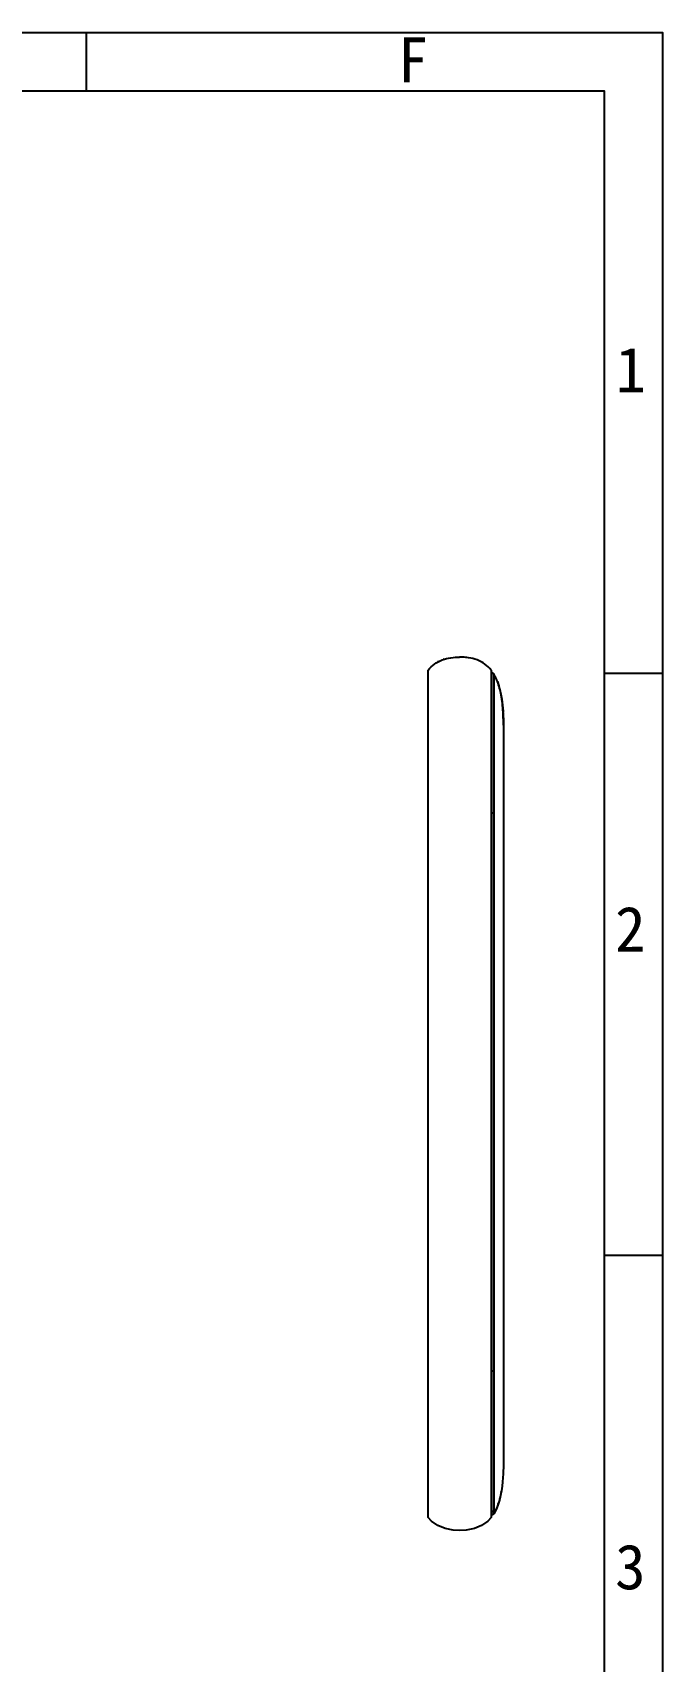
# Model space of a CAD drawing. Header units: millimetres. Extents: x 1791 to 2848, y -3889 to -2778.
# Drawn here: x 2373.9 to 2503.8, y -3720.4 to -3384.7 of the extents above; entities that cross this region are included whole.
import ezdxf

# ---------------------------------------------------------------- set-up
doc = ezdxf.new("R2010")
doc.units = ezdxf.units.MM
doc.styles.add('宋体', font='')
doc.styles.get('宋体').set_extended_font_data('SimSun')

# ---------------------------------------------------------------- blocks, each defined once
blk = doc.blocks.new('A$C61A56A23')
for p, q in [((-49.5, 205), (-49.5, 210)), ((-5, 155), (0, 155)), ((-5, 105), (0, 105))]:
    blk.add_line(p, q)
for points in [[(-297, 210), (0, 210), (0, 0), (-297, 0)], [(-292, 205), (-5, 205), (-5, 5), (-292, 5)]]:
    blk.add_lwpolyline(points, close=True)
at = {"color": 7, "linetype": 'Continuous', "char_height": 3.86, "width": 2.6745, "attachment_point": 2, "style": '宋体'}
for s, insert in [('F', (-21.44, 209.58)), ('1', (-2.72, 182.97)), ('2', (-2.76, 134.94)), ('3', (-2.76, 80.17))]:
    blk.add_mtext(s, dxfattribs=dict(at, insert=insert))

msp = doc.modelspace()

# ---------------------------------------------------------------- linework, layer by layer
at = {"color": 7, "linetype": 'Continuous'}
for p, q in [((2455.5, -3690.74), (2455.5, -3516.15)), ((2468.5, -3516.15), (2468.5, -3690.74)), ((2468.5, -3516.64), (2468.61, -3516.64)), ((2468.61, -3545.51), (2468.61, -3516.65)), ((2469.04, -3516.89), (2469.04, -3518.18)), ((2469.04, -3518.18), (2469.04, -3689.99)), ((2469.79, -3518.45), (2469.8, -3518.46)), ((2469.8, -3518.46), (2469.8, -3518.46)), ((2470.96, -3524.9), (2470.96, -3524.75)), ((2471.03, -3527.44), (2470.96, -3524.78)), ((2471.03, -3526.99), (2471.03, -3527.23)), ((2471.03, -3527.23), (2471.03, -3679.61)), ((2468.61, -3660.56), (2468.61, -3545.51)), ((2468.61, -3689.59), (2468.61, -3660.56)), ((2471.03, -3679.92), (2471.02, -3680.27)), ((2471.03, -3679.61), (2471.03, -3679.92)), ((2469.44, -3689.24), (2469.04, -3689.99)), ((2468.61, -3690.24), (2468.5, -3690.24)), ((2468.61, -3689.75), (2468.61, -3689.59)), ((2468.61, -3690.24), (2468.61, -3689.75)), ((2469.04, -3689.99), (2469.04, -3689.99))]:
    msp.add_line(p, q, dxfattribs=at)
for points in [[(2469.8, -3518.45), (2470.1, -3519.36), (2470.45, -3520.73), (2470.69, -3522.07), (2470.85, -3523.37), (2470.95, -3524.58), (2470.96, -3524.75)], [(2470.96, -3524.9), (2471, -3525.64), (2471.02, -3526.25), (2471.02, -3526.64), (2471.03, -3526.99)], [(2471.02, -3680.27), (2471.02, -3680.6), (2471, -3681.11), (2470.97, -3681.79), (2470.93, -3682.59), (2470.85, -3683.45), (2470.75, -3684.34), (2470.62, -3685.27), (2470.43, -3686.24), (2470.19, -3687.23)], [(2470.19, -3687.23), (2469.87, -3688.23), (2469.44, -3689.24)], [(2462, -3693.44), (2460.67, -3693.38), (2458.98, -3693.06), (2457.47, -3692.44), (2456.22, -3691.53), (2455.5, -3690.74)], [(2468.5, -3690.74), (2467.78, -3691.53), (2466.54, -3692.44), (2465.03, -3693.06), (2463.34, -3693.38), (2462, -3693.44)], [(2469.04, -3689.99), (2468.99, -3690.06), (2468.9, -3690.14), (2468.79, -3690.2), (2468.66, -3690.23), (2468.61, -3690.24)]]:
    msp.add_lwpolyline(points, dxfattribs=at)
for centre, radius, start, end in [((2460.64, -3520.14), 6.52, 116.5688, 121.1847), ((2461.09, -3521.2), 7.67, 107.4524, 109.037), ((2462.23, -3524.59), 11.13, 81.8941, 84.866), ((2463.45, -3519.98), 6.34, 54.2999, 58.788), ((2463.35, -3520.09), 6.49, 44.7021, 46.7842), ((2461.41, -3521.49), 8.91, 26.5473, 31.0868), ((2459.83, -3522.27), 10.67, 20.9211, 26.5284), ((2449.12, -3681.68), 21.8, 349.7717, 350.0993), ((2461.29, -3685.33), 9.05, 328.9529, 333.4861), ((2460.6, -3684.98), 9.82, 333.4645, 334.7781), ((2457.44, -3683.71), 13.23, 340.9664, 341.807)]:
    msp.add_arc(centre, radius, start, end, dxfattribs=at)
for points, knots in [([(2455.5, -3516.15), (2455.87, -3515.67), (2456.75, -3514.8), (2458.39, -3513.94), (2460.17, -3513.52), (2461.39, -3513.45), (2462, -3513.45)], [0, 0, 0, 0, 0.249784, 0.49958, 0.749678, 1, 1, 1, 1]), ([(2468.5, -3516.15), (2468.13, -3515.67), (2467.25, -3514.8), (2465.62, -3513.94), (2463.83, -3513.52), (2462.61, -3513.45), (2462, -3513.45)], [0, 0, 0, 0, 0.249784, 0.49958, 0.749678, 1, 1, 1, 1]), ([(2468.61, -3516.64), (2468.66, -3516.65), (2468.82, -3516.67), (2468.97, -3516.78), (2469.04, -3516.89)], [0, 0, 0, 0, 0.253403, 1, 1, 1, 1]), ([(2469.04, -3516.89), (2469.01, -3516.85), (2468.91, -3516.72), (2468.73, -3516.65), (2468.61, -3516.65)], [0, 0, 0, 0, 0.253454, 1, 1, 1, 1]), ([(2470.96, -3524.75), (2470.89, -3523.58), (2470.67, -3521.44), (2470.14, -3519.35), (2469.8, -3518.45)], [0, 0, 0, 0, 0.551043, 1, 1, 1, 1]), ([(2468.61, -3545.51), (2468.65, -3545.51), (2468.79, -3545.51), (2468.94, -3545.51), (2469.04, -3545.51)], [0, 0, 0, 0, 0.289902, 1, 1, 1, 1]), ([(2468.61, -3660.56), (2468.65, -3660.56), (2468.79, -3660.56), (2468.94, -3660.56), (2469.04, -3660.56)], [0, 0, 0, 0, 0.289842, 1, 1, 1, 1]), ([(2470.57, -3685.55), (2470.53, -3685.76), (2470.38, -3686.53), (2470.18, -3687.29), (2470, -3687.84)], [0, 0, 0, 0, 0.265593, 1, 1, 1, 1]), ([(2469.94, -3688.03), (2469.9, -3688.13), (2469.77, -3688.51), (2469.61, -3688.89), (2469.48, -3689.17)], [0, 0, 0, 0, 0.258692, 1, 1, 1, 1])]:
    msp.add_open_spline(points, degree=3, knots=knots, dxfattribs=at)
msp.add_open_spline([(2468.61, -3689.59), (2468.77, -3689.59), (2468.95, -3689.49), (2469.04, -3689.35)], degree=3, dxfattribs=at)

# ---------------------------------------------------------------- block references
at = {"xscale": 2.4, "yscale": 2.4, "zscale": 2.4}
msp.add_blockref('A$C61A56A23', (2503.83, -3888.71), dxfattribs=at)

doc.saveas('drawing.dxf')
